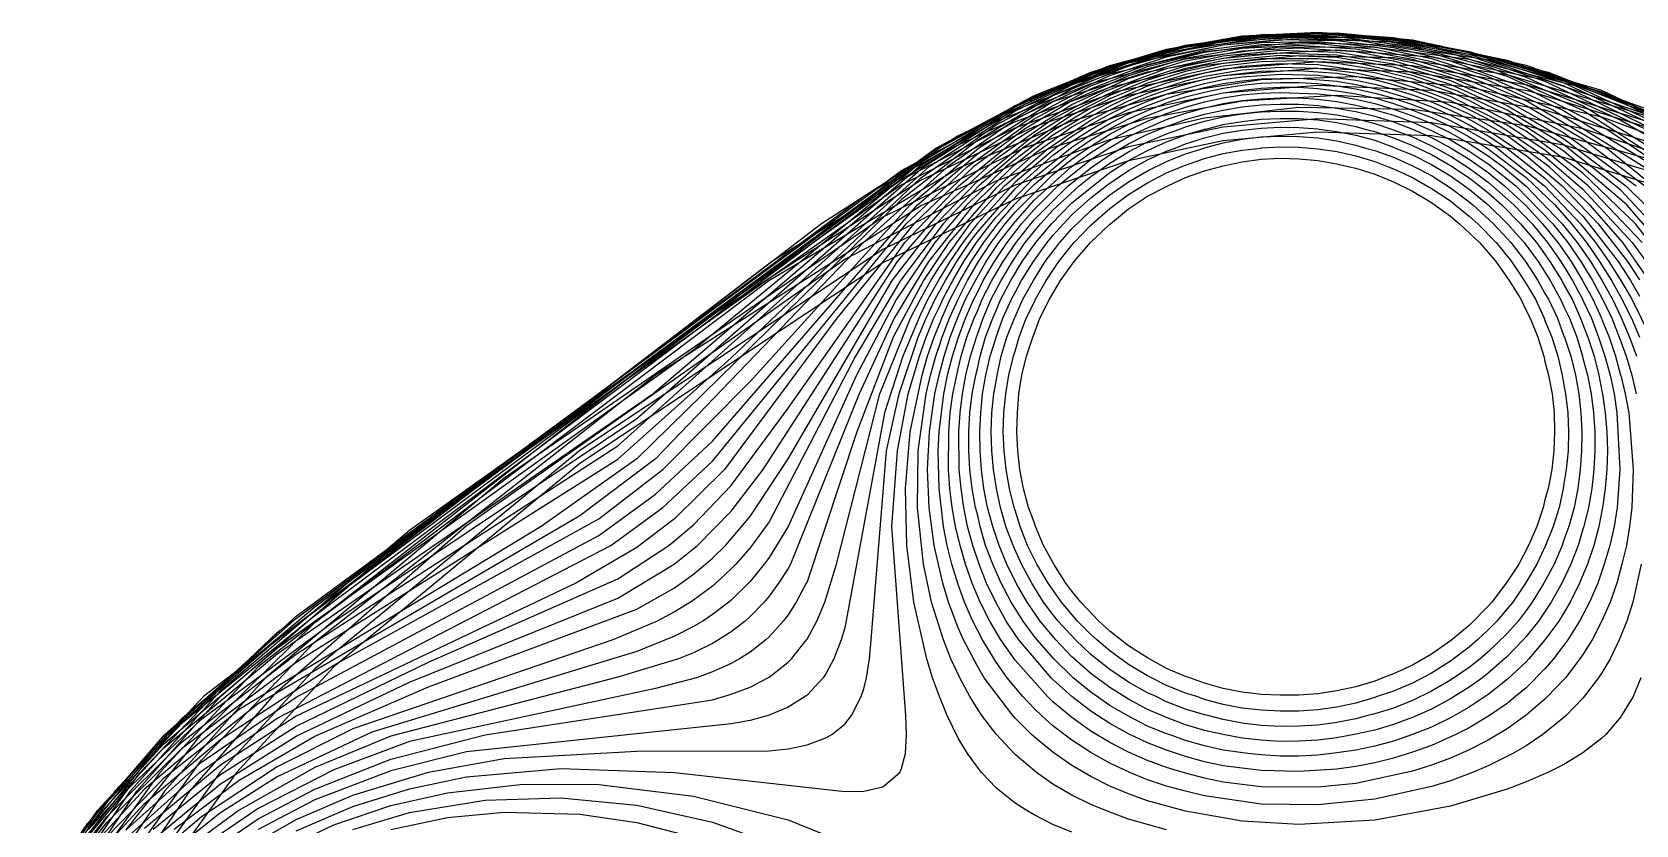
# Model space of a CAD drawing. Header units: millimetres. Extents: x -133 to 147, y -65 to 118.
# Drawn here: x -123.5 to 37.6, y 38.4 to 118.1 of the extents above; entities that cross this region are included whole.
import ezdxf

# ---------------------------------------------------------------- set-up
doc = ezdxf.new("R2010")
doc.units = ezdxf.units.MM
doc.header["$MEASUREMENT"] = 0
doc.layers.add('Layer 01', color=12, linetype='Continuous', true_color=0xc80000)

msp = doc.modelspace()

# ---------------------------------------------------------------- linework, layer by layer
at = {"layer": 'Layer 01'}
for points in [[(-123.47, 30.42), (-117.86, 38.61), (-110.26, 47.17), (-98.85, 57.11), (-32.58, 106.45), (-22.81, 111.73), (-15.21, 114.7), (-7.6, 116.7), (0, 117.78), (7.6, 117.96), (15.21, 117.29), (24.71, 115.29), (36.12, 111.34), (100.75, 78.62)], [(-122.27, 32.32), (-116.69, 39.92), (-108.36, 48.73), (-95.05, 59.5), (-32.36, 106.45), (-22.81, 111.72), (-15.21, 114.75), (-7.6, 116.79), (0, 117.86), (7.6, 118.03), (15.21, 117.32), (24.71, 115.24), (36.12, 111.14), (102.65, 77.09)], [(-122.26, 32.32), (-116.86, 39.92), (-108.36, 49.21), (-95.05, 60.37), (-32.69, 106.45), (-22.81, 111.68), (-15.21, 114.59), (-7.6, 116.57), (0, 117.64), (7.6, 117.84), (17.11, 116.92), (26.61, 114.76), (39.07, 110.26)], [(-121.66, 31.95), (-115.96, 39.25), (-108.36, 46.83), (-96.95, 55.59), (-64.63, 76.53), (-33.37, 104.55), (-24.71, 110.18), (-17.11, 113.79), (-9.5, 116.24), (-1.9, 117.61), (5.7, 117.95), (13.31, 117.31), (20.91, 115.7), (28.51, 113.16), (39.92, 107.73)], [(-121.66, 31.41), (-115.96, 38.69), (-108.36, 46.19), (-96.95, 54.81), (-64.63, 75.19), (-53.23, 85.36), (-34.22, 103.43), (-26.61, 108.79), (-19.01, 112.81), (-13.31, 115.02), (-7.6, 116.57), (-1.9, 117.5), (3.8, 117.85), (11.41, 117.42), (19.01, 115.99), (26.61, 113.58), (36.12, 109.25), (76.04, 86.05)], [(-120.39, 34.22), (-114.08, 41.82), (-106.45, 49.06), (-93.15, 58.88), (-62.73, 79.28), (-33.92, 104.55), (-24.71, 110.4), (-17.11, 113.92), (-9.5, 116.33), (-1.9, 117.68), (5.7, 118.03), (13.31, 117.43), (20.91, 115.89), (30.42, 112.71), (43.25, 106.45)], [(-117.86, 38.24), (-110.26, 46.57), (-98.85, 56.19), (-57.03, 86.17), (-34.22, 105), (-24.71, 110.72), (-17.11, 114.08), (-9.5, 116.4), (-1.9, 117.72), (5.7, 118.1), (13.31, 117.57), (20.91, 116.16), (30.42, 113.22), (45.16, 106.45)], [(62.73, 91.8), (32.32, 110.7), (22.81, 114.62), (15.21, 116.63), (7.6, 117.61), (1.9, 117.67), (-3.8, 117.13), (-9.5, 115.97), (-15.21, 114.17), (-20.91, 111.69), (-28.51, 107.2), (-36.12, 101.29), (-62.73, 75.23), (-72.33, 68.43), (-102.65, 50.05), (-112.16, 42.02), (-117.86, 35.84)], [(-117.77, 38.02), (-110.26, 46.15), (-98.85, 55.62), (-61.1, 81.74), (-34.22, 104.7), (-24.71, 110.58), (-17.11, 114.02), (-9.5, 116.38), (-1.9, 117.72), (5.7, 118.09), (13.31, 117.52), (20.91, 116.05), (30.42, 112.99), (43.72, 106.73)], [(-123.26, 30.42), (-117.86, 38.55), (-110.13, 47.52), (-96.95, 59.19), (-32.69, 106.45), (-22.81, 111.56), (-13.31, 115), (-5.7, 116.73), (1.9, 117.58), (9.5, 117.59), (19.01, 116.47), (28.83, 114.06), (45.62, 107.49)], [(83.64, 88.77), (34.22, 112.22), (22.81, 115.53), (13.31, 117.08), (3.8, 117.42), (-3.8, 116.77), (-11.41, 115.27), (-20.91, 112.17), (-30.42, 107.66), (-44.15, 98.85), (-106.26, 51.33), (-115.15, 41.82), (-121.66, 32.72)], [(-119.54, 34.22), (-112.61, 43.72), (-102.65, 54.16), (-49.18, 95.05), (-31.15, 106.45), (-20.91, 111.12), (-11.41, 114.12), (-1.9, 115.83), (7.6, 116.31), (17.11, 115.6), (28.51, 113.31), (43.72, 108.16)], [(-118.04, 34.22), (-112.16, 40.58), (-104.55, 47.04), (-93.15, 54.5), (-66.53, 69.21), (-60.09, 74.14), (-51.33, 83.01), (-35.26, 100.75), (-28.38, 106.45), (-20.91, 111.13), (-15.21, 113.74), (-9.5, 115.62), (-3.8, 116.81), (1.9, 117.34), (7.6, 117.25), (13.31, 116.54), (19.01, 115.22), (26.61, 112.48), (34.73, 108.36), (65.64, 87.44)], [(-117.86, 37.47), (-110.26, 46.88), (-98.85, 57.78), (-39.92, 101.6), (-26.61, 109.1), (-17.11, 112.92), (-7.6, 115.42), (1.9, 116.63), (11.41, 116.6), (20.91, 115.39), (32.32, 112.52), (51.33, 105.03)], [(-117.83, 38.02), (-109.93, 47.52), (-96.95, 59.42), (-36.12, 104.18), (-24.71, 110.29), (-15.21, 113.9), (-5.7, 116.16), (3.8, 117.1), (13.31, 116.8), (22.81, 115.31), (34.22, 112.1), (60.83, 100.44)], [(64.73, 89.35), (32.32, 110.22), (24.71, 113.63), (17.11, 115.98), (9.5, 117.28), (3.8, 117.56), (-1.9, 117.22), (-7.6, 116.27), (-13.31, 114.66), (-19.01, 112.35), (-24.71, 109.29), (-31.52, 104.55), (-39.95, 96.95), (-60.83, 75.22), (-68.43, 69.51), (-100.75, 50.61), (-110.26, 43.11), (-117.06, 36.12)], [(-114.06, 37.08), (-106.66, 43.72), (-98.85, 49.18), (-65.33, 66.53), (-60.09, 70.34), (-55.13, 74.99), (-35.65, 98.85), (-29.54, 104.55), (-22.81, 109.37), (-17.11, 112.41), (-11.41, 114.63), (-5.7, 116.08), (0, 116.85), (5.7, 116.94), (11.41, 116.38), (17.11, 115.16), (22.81, 113.27), (29.36, 110.26), (38.48, 104.55)], [(-113.94, 38.02), (-106.45, 44.74), (-96.95, 51.29), (-66.53, 67.53), (-60.83, 71.67), (-55.13, 77.01), (-34.51, 100.75), (-28.51, 105.88), (-22.81, 109.73), (-17.11, 112.69), (-11.41, 114.86), (-5.7, 116.29), (0, 117.05), (5.7, 117.15), (11.41, 116.62), (17.11, 115.45), (22.81, 113.64), (30.32, 110.26), (39.61, 104.55)], [(55.13, 89.78), (34.7, 106.45), (26.61, 111.18), (20.91, 113.62), (15.21, 115.35), (9.5, 116.39), (3.8, 116.76), (-1.9, 116.45), (-7.6, 115.45), (-13.31, 113.72), (-19.01, 111.18), (-23.78, 108.36), (-28.88, 104.55), (-34.88, 98.85), (-42.61, 89.35), (-53.92, 74.14), (-58.93, 69.21), (-62.73, 66.33), (-68.85, 62.73), (-96.95, 49.36), (-104.55, 44.44), (-112.16, 38.1)], [(-112.16, 36.29), (-104.55, 42.58), (-96.95, 47.37), (-85.54, 52.79), (-64.63, 61.21), (-58.97, 64.63), (-56.61, 66.53), (-53.23, 69.95), (-50.01, 74.14), (-36.52, 95.05), (-31.62, 100.75), (-26.61, 105.35), (-20.91, 109.4), (-15.68, 112.16), (-9.5, 114.45), (-3.8, 115.73), (1.9, 116.27), (7.6, 116.09), (13.31, 115.2), (19.01, 113.58), (24.71, 111.2), (30.42, 107.99), (37.68, 102.65)], [(-111.29, 38.02), (-104.55, 43.51), (-96.95, 48.38), (-83.64, 54.79), (-64.63, 63.18), (-59.51, 66.53), (-57.03, 68.6), (-53.23, 72.54), (-47.52, 80.31), (-35.79, 96.95), (-30.37, 102.65), (-24.71, 107.29), (-19.01, 110.84), (-13.31, 113.45), (-7.6, 115.22), (-1.9, 116.23), (3.8, 116.53), (9.5, 116.14), (15.21, 115.06), (20.91, 113.26), (26.61, 110.71), (32.32, 107.38), (41.05, 100.75)], [(-109.18, 38.02), (-102.65, 42.93), (-95.05, 47.35), (-83.64, 52.32), (-62.73, 60.12), (-58.93, 62.28), (-57.03, 63.64), (-55.81, 64.63), (-55.13, 65.24), (-53.81, 66.53), (-51.33, 69.43), (-47.52, 75.23), (-37.08, 93.15), (-32.65, 98.85), (-28.51, 103.13), (-22.81, 107.75), (-18.78, 110.26), (-13.31, 112.87), (-7.6, 114.71), (-3.8, 115.48), (1.9, 116.01), (7.6, 115.82), (13.31, 114.9), (19.01, 113.22), (24.71, 110.74), (30.42, 107.39), (36.64, 102.65), (57.03, 82.6)], [(39.92, 109.32), (24.71, 113.79), (13.31, 115.51), (3.8, 115.73), (-5.7, 114.75), (-15.21, 112.54), (-24.71, 109.07), (-36.12, 103.27), (-85.54, 68.01), (-104.55, 51.91), (-113.6, 41.82), (-119.76, 32.89)], [(-119.39, 32.32), (-112.93, 41.82), (-104.54, 51.33), (-85.54, 67.71), (-36.32, 102.65), (-24.71, 108.48), (-14.38, 112.16), (-3.8, 114.41), (5.7, 115.16), (15.21, 114.75), (26.61, 112.84), (41.82, 108.21)], [(43.72, 107.01), (26.91, 112.16), (15.21, 114.07), (5.7, 114.45), (-3.8, 113.69), (-13.31, 111.74), (-22.81, 108.58), (-34.22, 103.2), (-57.03, 88.43), (-100.75, 54.33), (-110.63, 43.72), (-117.42, 34.22)], [(53.23, 83.86), (36.12, 102.23), (30.42, 106.77), (24.71, 110.27), (19.01, 112.85), (13.31, 114.59), (7.6, 115.55), (1.9, 115.76), (-3.8, 115.22), (-7.6, 114.43), (-11.41, 113.28), (-15.21, 111.74), (-19.01, 109.76), (-23.95, 106.45), (-28.37, 102.65), (-31.94, 98.85), (-36.24, 93.15), (-40.76, 85.54), (-49.43, 68.91), (-51.33, 66.29), (-52.77, 64.63), (-53.23, 64.16), (-54.78, 62.73), (-55.13, 62.44), (-57.03, 61.02), (-57.32, 60.83), (-58.93, 59.86), (-60.67, 58.93), (-65.14, 57.03), (-91.25, 48.1), (-98.85, 44.28), (-106.45, 39.25), (-112.16, 34.35)], [(53.04, 81.74), (36.73, 100.75), (30.42, 106.12), (24.71, 109.78), (19.74, 112.16), (15.21, 113.75), (9.5, 115.02), (5.7, 115.42), (0, 115.4), (-3.8, 114.95), (-7.6, 114.14), (-11.41, 112.98), (-15.21, 111.4), (-17.11, 110.44), (-20.91, 108.17), (-25.65, 104.55), (-29.57, 100.75), (-32.77, 96.95), (-36.63, 91.25), (-40.64, 83.64), (-47.52, 68.43), (-49.43, 65.32), (-49.93, 64.63), (-51.33, 62.9), (-51.49, 62.73), (-53.23, 61.03), (-53.47, 60.83), (-55.13, 59.57), (-56.1, 58.93), (-57.03, 58.39), (-58.93, 57.41), (-62.73, 55.88), (-89.35, 47.77), (-98.85, 43.26), (-104.55, 39.65), (-110.26, 35.12)], [(51.33, 81.14), (37.59, 98.85), (32.32, 103.91), (26.61, 108.13), (20.91, 111.24), (19.01, 112.05), (15.21, 113.4), (11.41, 114.35), (7.6, 114.96), (3.8, 115.21), (0, 115.11), (-3.8, 114.66), (-7.6, 113.85), (-11.41, 112.65), (-15.21, 111.04), (-16.74, 110.26), (-20.91, 107.73), (-25.01, 104.55), (-28.91, 100.75), (-33.42, 95.05), (-36.87, 89.35), (-40.39, 81.74), (-47.29, 64.63), (-47.52, 64.21), (-48.47, 62.73), (-49.43, 61.42), (-49.92, 60.83), (-51.33, 59.37), (-51.83, 58.93), (-53.23, 57.85), (-54.5, 57.03), (-55.13, 56.67), (-57.03, 55.74), (-58.52, 55.13), (-64.63, 53.28), (-87.44, 47.35), (-95.05, 44.2), (-102.65, 39.92), (-108.36, 35.74)], [(38.26, 96.95), (32.86, 102.65), (28.51, 106.23), (24.71, 108.76), (19.01, 111.64), (15.21, 113.03), (11.41, 114.01), (5.7, 114.82), (1.9, 114.9), (-1.9, 114.63), (-5.7, 113.98), (-9.5, 112.98), (-11.41, 112.31), (-13.31, 111.55), (-15.21, 110.67), (-19.01, 108.54), (-22.81, 105.85), (-26.61, 102.46), (-31.36, 96.95), (-33.91, 93.15), (-36.96, 87.44), (-40.63, 77.94), (-45.62, 62.87), (-45.69, 62.73), (-46.71, 60.83), (-47.52, 59.56), (-48, 58.93), (-49.43, 57.34), (-49.77, 57.03), (-51.33, 55.8), (-52.39, 55.13), (-53.23, 54.67), (-55.13, 53.82), (-56.73, 53.23), (-60.83, 52.14), (-85.54, 46.82), (-93.15, 43.99), (-100.75, 40.08), (-106.45, 36.21)], [(-106.45, 35.17), (-100.75, 39.05), (-95.05, 42.05), (-87.44, 45.04), (-77.94, 47.49), (-55.13, 51.02), (-53.23, 51.57), (-51.33, 52.3), (-49.55, 53.23), (-49.43, 53.3), (-47.52, 54.79), (-47.19, 55.13), (-45.67, 57.03), (-45.62, 57.11), (-44.64, 58.93), (-43.82, 60.83), (-42.67, 64.63), (-38.29, 81.74), (-35.22, 89.35), (-34.23, 91.25), (-33.17, 93.15), (-32.32, 94.5), (-29.22, 98.85), (-25.77, 102.65), (-21.35, 106.45), (-17.11, 109.25), (-15.23, 110.26), (-13.31, 111.18), (-11.41, 111.95), (-7.6, 113.2), (-5.7, 113.66), (-1.9, 114.3), (1.9, 114.58), (5.7, 114.48), (9.5, 114.02), (13.31, 113.2), (17.11, 111.97), (19.01, 111.21), (20.91, 110.33), (22.81, 109.34), (24.49, 108.36), (28.51, 105.59), (32.32, 102.33), (37.28, 96.95), (41.41, 91.25)], [(-114.06, 37.93), (-106.48, 47.52), (-95.05, 58.78), (-49.44, 93.15), (-30.42, 104.42), (-19.01, 109.18), (-9.5, 111.85), (0, 113.32), (9.5, 113.64), (20.91, 112.59), (34.22, 109.57), (55.13, 101.82)], [(-102.65, 35.7), (-96.95, 38.98), (-91.25, 41.44), (-83.64, 43.73), (-76.04, 45.11), (-62.73, 45.84), (-49.43, 45.89), (-47.52, 46.1), (-45.62, 46.49), (-43.72, 47.18), (-43.12, 47.52), (-41.82, 48.57), (-41.14, 49.43), (-40.18, 51.33), (-39.92, 52.12), (-39.65, 53.23), (-39.35, 55.13), (-39.16, 57.03), (-37.62, 76.04), (-36.36, 81.74), (-34.45, 87.44), (-33.64, 89.35), (-32.73, 91.25), (-31.71, 93.15), (-30.56, 95.05), (-29.29, 96.95), (-28.51, 97.99), (-24.71, 102.36), (-20.91, 105.72), (-19.01, 107.11), (-17.11, 108.32), (-15.21, 109.41), (-13.48, 110.26), (-11.41, 111.17), (-9.5, 111.86), (-8.53, 112.16), (-5.7, 112.94), (-3.8, 113.32), (-1.9, 113.6), (1.9, 113.86), (5.7, 113.76), (9.5, 113.27), (11.41, 112.88), (13.31, 112.38), (15.21, 111.79), (17.11, 111.09), (19.01, 110.26), (20.91, 109.34), (22.64, 108.36), (26.61, 105.71), (30.24, 102.65), (33.86, 98.85), (36.8, 95.05), (38.02, 93.2)], [(40.3, 91.25), (36.32, 96.95), (33.03, 100.75), (28.94, 104.55), (24.71, 107.66), (20.91, 109.84), (17.11, 111.55), (15.37, 112.16), (13.31, 112.81), (11.41, 113.29), (7.6, 113.94), (3.8, 114.22), (0, 114.14), (-3.8, 113.69), (-5.7, 113.32), (-7.6, 112.84), (-9.5, 112.25), (-11.41, 111.58), (-13.31, 110.78), (-15.21, 109.86), (-17.11, 108.81), (-19.01, 107.62), (-20.65, 106.45), (-24.71, 103.03), (-28.51, 98.87), (-29.98, 96.95), (-31.28, 95.05), (-32.32, 93.33), (-33.48, 91.25), (-34.22, 89.73), (-36.01, 85.54), (-37.84, 79.84), (-41.82, 58.24), (-42.18, 57.03), (-42.92, 55.13), (-43.72, 53.64), (-44.01, 53.23), (-45.62, 51.48), (-45.82, 51.33), (-47.52, 50.26), (-49.43, 49.46), (-49.53, 49.43), (-51.33, 48.95), (-53.23, 48.6), (-79.84, 45.8), (-87.44, 43.87), (-95.05, 40.98), (-100.75, 37.97)], [(-96.95, 37.86), (-91.25, 40.31), (-85.54, 42.07), (-79.84, 43.26), (-70.34, 44.12), (-58.93, 43.7), (-41.82, 41.8), (-39.92, 41.84), (-38.02, 42.27), (-36.3, 43.72), (-36.12, 44.12), (-35.74, 45.62), (-35.64, 47.52), (-35.71, 49.43), (-37.09, 68.43), (-36.53, 76.04), (-35.45, 81.74), (-34.32, 85.54), (-33.65, 87.44), (-32.87, 89.35), (-32.32, 90.51), (-31.98, 91.25), (-30.98, 93.15), (-29.86, 95.05), (-28.58, 96.95), (-27.16, 98.85), (-26.61, 99.51), (-22.81, 103.5), (-19.01, 106.55), (-17.11, 107.82), (-15.21, 108.93), (-13.31, 109.89), (-11.41, 110.72), (-9.5, 111.44), (-7.6, 112.03), (-5.7, 112.53), (-3.8, 112.92), (-1.9, 113.2), (0, 113.39), (3.8, 113.47), (7.6, 113.16), (9.5, 112.85), (11.41, 112.44), (12.45, 112.16), (15.21, 111.33), (17.11, 110.6), (19.01, 109.76), (20.91, 108.79), (22.81, 107.68), (24.67, 106.45), (28.51, 103.43), (32.32, 99.6), (35.85, 95.05), (37.1, 93.15), (38.02, 91.56)], [(-19.01, 37.73), (-20.91, 38.5), (-22.81, 39.45), (-23.6, 39.92), (-24.71, 40.62), (-26.22, 41.82), (-26.61, 42.17), (-28.09, 43.72), (-28.51, 44.23), (-29.51, 45.62), (-30.42, 47.15), (-31.55, 49.43), (-32.31, 51.33), (-33.01, 53.23), (-33.59, 55.13), (-34.89, 60.83), (-35.6, 66.53), (-35.73, 72.24), (-35.26, 77.94), (-34.06, 83.64), (-33.52, 85.54), (-32.86, 87.44), (-32.32, 88.76), (-32.09, 89.35), (-31.24, 91.25), (-30.24, 93.15), (-29.13, 95.05), (-27.87, 96.95), (-26.44, 98.85), (-24.81, 100.75), (-22.81, 102.8), (-19.01, 105.97), (-17.11, 107.27), (-15.27, 108.36), (-13.31, 109.4), (-11.41, 110.23), (-9.5, 110.98), (-7.6, 111.59), (-5.7, 112.07), (-3.8, 112.47), (-1.9, 112.77), (0, 112.96), (1.9, 113.05), (3.8, 113.03), (5.7, 112.92), (7.6, 112.71), (9.5, 112.39), (11.41, 111.97), (13.31, 111.46), (15.21, 110.83), (16.63, 110.26), (19.01, 109.21), (20.61, 108.36), (22.81, 107.06), (23.71, 106.45), (28.47, 102.65), (32.08, 98.85), (33.59, 96.95), (34.94, 95.05), (36.12, 93.15), (37.23, 91.25), (39.1, 87.44)], [(45.62, 105.01), (28.51, 110.27), (17.11, 112.24), (5.7, 112.75), (-3.8, 111.95), (-13.31, 110), (-23.87, 106.45), (-38.02, 99.52), (-76.04, 73.29), (-100.01, 53.23), (-110.16, 41.82), (-115.96, 33.31)], [(-114.06, 34.46), (-106.45, 44.95), (-95.05, 56.84), (-60.83, 83.65), (-34.22, 100.64), (-21.24, 106.45), (-11.41, 109.46), (-1.9, 111.18), (7.6, 111.77), (19.01, 111.05), (32.32, 108.43), (51.33, 102)], [(-9.5, 37.96), (-13.31, 39.01), (-15.21, 39.71), (-17.11, 40.49), (-19.01, 41.44), (-20.91, 42.54), (-22.58, 43.72), (-22.81, 43.9), (-24.71, 45.53), (-24.81, 45.62), (-26.61, 47.56), (-28.05, 49.43), (-28.51, 50.11), (-29.27, 51.33), (-30.28, 53.23), (-31.17, 55.13), (-31.91, 57.03), (-33.1, 60.83), (-33.91, 64.63), (-34.53, 70.34), (-34.45, 76.04), (-33.66, 81.74), (-33.23, 83.64), (-32.68, 85.54), (-32.32, 86.6), (-32.05, 87.44), (-31.32, 89.35), (-30.45, 91.25), (-29.5, 93.15), (-28.38, 95.05), (-27.13, 96.95), (-25.7, 98.85), (-24.71, 100.01), (-20.91, 103.8), (-19.01, 105.33), (-17.41, 106.45), (-15.21, 107.83), (-13.31, 108.85), (-11.41, 109.73), (-9.5, 110.46), (-7.6, 111.1), (-5.7, 111.61), (-3.8, 111.99), (-1.9, 112.28), (0, 112.48), (1.9, 112.57), (3.8, 112.55), (5.7, 112.43), (7.6, 112.21), (9.5, 111.89), (11.41, 111.48), (13.31, 110.94), (15.21, 110.27), (17.11, 109.52), (19.01, 108.61), (20.91, 107.58), (22.69, 106.45), (26.61, 103.49), (29.49, 100.75), (31.19, 98.85), (32.68, 96.95), (34, 95.05), (35.2, 93.15), (36.12, 91.46), (37.2, 89.35), (38.02, 87.44)], [(38.14, 53.23), (37.36, 51.33), (36.21, 49.43), (36.12, 49.3), (34.62, 47.52), (34.22, 47.17), (32.32, 45.7), (32.2, 45.62), (30.42, 44.53), (28.79, 43.72), (26.61, 42.76), (24.71, 42.05), (19.01, 40.34), (11.41, 38.93), (3.8, 38.49), (-1.9, 38.81), (-7.6, 39.81), (-11.41, 40.85), (-13.31, 41.56), (-15.21, 42.35), (-17.11, 43.3), (-19.01, 44.41), (-20.91, 45.74), (-22.81, 47.29), (-23.06, 47.52), (-24.71, 49.17), (-24.94, 49.43), (-27.82, 53.23), (-28.51, 54.38), (-29.89, 57.03), (-30.42, 58.25), (-31.41, 60.83), (-31.98, 62.73), (-32.85, 66.53), (-33.36, 70.34), (-33.51, 74.14), (-33.32, 77.94), (-32.77, 81.74), (-32.34, 83.64), (-31.85, 85.54), (-31.25, 87.44), (-30.5, 89.35), (-29.69, 91.25), (-28.71, 93.15), (-27.62, 95.05), (-26.34, 96.95), (-24.89, 98.85), (-22.81, 101.2), (-19.09, 104.55), (-17.11, 106.01), (-15.21, 107.22), (-13.31, 108.24), (-11.41, 109.16), (-9.5, 109.91), (-7.6, 110.55), (-5.7, 111.08), (-3.8, 111.49), (-1.9, 111.78), (0, 111.96), (1.9, 112.04), (5.7, 111.91), (7.6, 111.69), (9.5, 111.37), (11.41, 110.93), (13.31, 110.35), (15.21, 109.7), (17.11, 108.9), (19.01, 107.97), (20.91, 106.89), (22.81, 105.66), (24.31, 104.55), (26.61, 102.62), (30.25, 98.85), (31.76, 96.95), (33.08, 95.05), (34.22, 93.17), (35.29, 91.25), (36.12, 89.48), (37.01, 87.44), (37.71, 85.54)], [(38.17, 64.63), (37.33, 60.83), (36.72, 58.93), (35.96, 57.03), (35.06, 55.13), (34.22, 53.74), (33.89, 53.23), (32.45, 51.33), (32.32, 51.18), (30.63, 49.43), (30.42, 49.23), (28.51, 47.68), (28.31, 47.52), (26.61, 46.38), (25.29, 45.62), (22.81, 44.37), (21.23, 43.72), (19.01, 42.88), (17.11, 42.29), (11.41, 41.02), (5.7, 40.45), (0, 40.54), (-5.7, 41.35), (-7.6, 41.82), (-9.5, 42.34), (-11.41, 42.98), (-13.18, 43.72), (-15.21, 44.65), (-17.11, 45.73), (-19.01, 46.95), (-20.91, 48.4), (-22.06, 49.43), (-22.81, 50.14), (-23.94, 51.33), (-25.51, 53.23), (-26.61, 54.79), (-27.99, 57.03), (-28.95, 58.93), (-29.79, 60.83), (-30.42, 62.59), (-31.07, 64.63), (-31.55, 66.53), (-31.91, 68.43), (-32.35, 72.24), (-32.43, 76.04), (-32.33, 77.94), (-31.87, 81.74), (-31.5, 83.64), (-31, 85.54), (-30.42, 87.35), (-30.39, 87.44), (-29.7, 89.35), (-28.86, 91.25), (-28.51, 91.92), (-27.91, 93.15), (-26.78, 95.05), (-25.52, 96.95), (-24.06, 98.85), (-22.81, 100.27), (-20.41, 102.65), (-17.11, 105.29), (-15.3, 106.45), (-13.31, 107.6), (-11.73, 108.36), (-9.5, 109.31), (-7.6, 109.95), (-6.48, 110.26), (-5.7, 110.48), (-3.8, 110.91), (-1.9, 111.22), (0, 111.41), (1.9, 111.5), (3.8, 111.48), (5.7, 111.36), (7.6, 111.12), (9.5, 110.77), (11.41, 110.3), (13.31, 109.75), (15.21, 109.06), (17.11, 108.22), (19.01, 107.27), (20.91, 106.14), (22.81, 104.86), (25.57, 102.65), (29.3, 98.85), (30.8, 96.95), (32.12, 95.05), (33.3, 93.15), (34.22, 91.39), (35.22, 89.35), (35.97, 87.44), (36.12, 87), (36.66, 85.54), (37.23, 83.64), (37.69, 81.74)], [(-114, 32.32), (-107.61, 41.82), (-98.85, 51.85), (-79.84, 68.53), (-41.82, 95.28), (-26.61, 103.17), (-15.21, 107.3), (-5.7, 109.49), (3.8, 110.54), (15.21, 110.37), (26.61, 108.73), (41.82, 104.59)], [(47.52, 101.52), (30.42, 106.75), (17.11, 108.99), (5.7, 109.39), (-3.8, 108.54), (-13.31, 106.57), (-24.71, 102.72), (-38.02, 96.26), (-68.43, 76.05), (-95.05, 54.12), (-104.6, 43.72), (-111.37, 34.22)], [(49.43, 99.63), (30.42, 105.49), (17.11, 107.67), (5.7, 108.03), (-3.8, 107.16), (-13.31, 105.18), (-24.71, 101.33), (-38.02, 94.9), (-68.43, 74.75), (-93.15, 54.31), (-102.92, 43.72), (-109.72, 34.22)], [(-98.85, 35.75), (-93.15, 38.45), (-87.44, 40.39), (-81.74, 41.68), (-74.14, 42.54), (-66.53, 42.51), (-57.03, 41.34), (-47.52, 38.94), (-41.82, 36.64)], [(-91.25, 38), (-85.54, 39.68), (-77.94, 40.93), (-70.34, 41.15), (-62.73, 40.42), (-55.13, 38.72), (-49.43, 36.67)], [(-87.44, 37.99), (-81.74, 39.19), (-76.04, 39.72), (-68.43, 39.53), (-62.73, 38.68), (-57.03, 37.2)]]:
    msp.add_lwpolyline(points, dxfattribs=at)
for points in [[(36.92, 79.84), (37.38, 74.14), (37.23, 70.34), (37.01, 68.43), (36.69, 66.53), (36.25, 64.63), (35.72, 62.73), (35.06, 60.83), (34.22, 58.94), (33.25, 57.03), (32.32, 55.56), (32.03, 55.13), (30.56, 53.23), (30.42, 53.07), (28.77, 51.33), (28.51, 51.09), (26.61, 49.48), (24.71, 48.11), (22.81, 46.97), (20.91, 46), (19.01, 45.16), (17.11, 44.44), (15.21, 43.85), (9.5, 42.6), (5.7, 42.22), (0, 42.28), (-3.8, 42.75), (-5.7, 43.14), (-7.6, 43.64), (-9.5, 44.2), (-11.41, 44.9), (-13.31, 45.76), (-15.21, 46.71), (-17.11, 47.87), (-19.01, 49.23), (-19.26, 49.43), (-20.91, 50.8), (-21.46, 51.33), (-24.71, 54.98), (-26.14, 57.03), (-27.27, 58.93), (-28.21, 60.83), (-29.02, 62.73), (-29.7, 64.63), (-30.24, 66.53), (-30.69, 68.43), (-31.04, 70.34), (-31.28, 72.24), (-31.41, 74.14), (-31.39, 77.94), (-31.23, 79.84), (-30.96, 81.74), (-30.58, 83.64), (-30.42, 84.27), (-30.12, 85.54), (-29.55, 87.44), (-28.83, 89.35), (-28.51, 90.06), (-28.01, 91.25), (-27.04, 93.15), (-25.93, 95.05), (-24.62, 96.95), (-23.14, 98.85), (-22.81, 99.23), (-19.39, 102.65), (-16.99, 104.55), (-15.21, 105.77), (-13.31, 106.88), (-11.41, 107.83), (-9.5, 108.63), (-7.6, 109.31), (-5.7, 109.85), (-3.8, 110.25), (-1.9, 110.58), (0, 110.78), (1.9, 110.87), (3.8, 110.85), (5.7, 110.72), (7.6, 110.47), (8.68, 110.26), (9.5, 110.11), (11.41, 109.66), (13.31, 109.07), (15.21, 108.33), (17.11, 107.5), (19.01, 106.48), (20.91, 105.34), (22.81, 103.99), (24.46, 102.65), (26.61, 100.65), (28.28, 98.85), (29.81, 96.95), (31.15, 95.05), (32.29, 93.15), (32.32, 93.09), (33.33, 91.25), (34.18, 89.35), (34.22, 89.24), (34.96, 87.44), (35.6, 85.54), (36.11, 83.64), (36.12, 83.61), (36.57, 81.74)], [(35.74, 79.84), (36.03, 74.14), (35.75, 70.34), (35.45, 68.43), (35.03, 66.53), (34.47, 64.63), (33.81, 62.73), (32.99, 60.83), (31.99, 58.93), (30.8, 57.03), (30.42, 56.49), (29.38, 55.13), (28.51, 54.13), (26.61, 52.23), (25.56, 51.33), (24.71, 50.65), (22.93, 49.43), (20.91, 48.19), (19.57, 47.52), (17.11, 46.41), (15.21, 45.74), (13.31, 45.15), (11.41, 44.67), (9.5, 44.31), (7.6, 44.05), (3.8, 43.81), (0, 43.92), (-3.8, 44.39), (-5.7, 44.79), (-7.6, 45.32), (-8.49, 45.62), (-9.5, 45.94), (-11.41, 46.68), (-13.31, 47.6), (-15.21, 48.63), (-17.11, 49.87), (-19.01, 51.34), (-20.91, 53.04), (-21.1, 53.23), (-24.33, 57.03), (-24.71, 57.58), (-25.6, 58.93), (-26.61, 60.77), (-27.58, 62.73), (-28.33, 64.63), (-28.97, 66.53), (-29.49, 68.43), (-29.88, 70.34), (-30.15, 72.24), (-30.32, 74.14), (-30.36, 77.94), (-30.23, 79.84), (-30.01, 81.74), (-29.67, 83.64), (-29.21, 85.54), (-28.61, 87.44), (-28.51, 87.7), (-27.94, 89.35), (-27.11, 91.25), (-26.61, 92.19), (-26.13, 93.15), (-24.99, 95.05), (-23.69, 96.95), (-22.16, 98.85), (-20.91, 100.2), (-18.28, 102.65), (-17.11, 103.59), (-15.21, 104.92), (-13.31, 106.07), (-11.41, 107.06), (-9.5, 107.89), (-8.17, 108.36), (-7.6, 108.57), (-5.7, 109.15), (-3.8, 109.58), (-1.9, 109.89), (0, 110.08), (1.9, 110.16), (3.8, 110.14), (5.7, 110.01), (7.6, 109.78), (9.5, 109.42), (11.41, 108.93), (13.11, 108.36), (13.31, 108.29), (15.21, 107.58), (17.11, 106.67), (19.01, 105.65), (20.91, 104.42), (22.81, 103.03), (25.4, 100.75), (27.21, 98.85), (28.75, 96.95), (30.11, 95.05), (31.29, 93.15), (32.27, 91.25), (32.32, 91.15), (33.17, 89.35), (33.9, 87.44), (34.22, 86.43), (34.52, 85.54), (35.05, 83.64), (35.45, 81.74)], [(34.56, 79.84), (34.73, 77.94), (34.79, 76.04), (34.74, 74.14), (34.57, 72.24), (34.29, 70.34), (33.92, 68.43), (33.43, 66.53), (32.78, 64.63), (31.99, 62.73), (31.04, 60.83), (29.9, 58.93), (28.51, 57.03), (28.51, 57.03), (26.89, 55.13), (26.61, 54.84), (24.71, 53.05), (22.81, 51.55), (20.91, 50.26), (19.01, 49.2), (17.11, 48.27), (15.21, 47.54), (13.31, 46.87), (11.41, 46.34), (9.5, 45.95), (7.6, 45.67), (5.7, 45.46), (3.8, 45.35), (1.9, 45.36), (0, 45.47), (-1.34, 45.62), (-3.8, 45.97), (-5.7, 46.38), (-7.6, 46.92), (-9.25, 47.52), (-9.5, 47.61), (-11.41, 48.38), (-13.31, 49.36), (-15.21, 50.45), (-17.11, 51.78), (-18.87, 53.23), (-19.01, 53.35), (-20.84, 55.13), (-22.51, 57.03), (-22.81, 57.42), (-23.92, 58.93), (-25.1, 60.83), (-26.12, 62.73), (-26.96, 64.63), (-27.68, 66.53), (-28.24, 68.43), (-28.51, 69.68), (-28.68, 70.34), (-29.02, 72.24), (-29.25, 74.14), (-29.36, 76.04), (-29.36, 77.94), (-29.25, 79.84), (-29.02, 81.74), (-28.67, 83.64), (-28.51, 84.26), (-28.23, 85.54), (-27.68, 87.44), (-26.97, 89.35), (-26.61, 90.12), (-26.14, 91.25), (-25.14, 93.15), (-24, 95.05), (-22.63, 96.95), (-21.06, 98.85), (-19.01, 100.94), (-15.21, 103.99), (-13.31, 105.19), (-11.41, 106.19), (-9.5, 107.07), (-7.6, 107.78), (-5.7, 108.33), (-5.57, 108.36), (-3.8, 108.8), (-1.9, 109.13), (0, 109.34), (1.9, 109.43), (3.8, 109.41), (5.7, 109.27), (7.6, 109), (9.5, 108.61), (10.41, 108.36), (11.41, 108.11), (13.31, 107.49), (15.21, 106.7), (17.11, 105.79), (19.01, 104.69), (20.91, 103.44), (21.94, 102.65), (22.81, 101.96), (24.17, 100.75), (26.04, 98.85), (27.65, 96.95), (29.01, 95.05), (30.19, 93.15), (30.42, 92.72), (31.23, 91.25), (32.08, 89.35), (32.32, 88.71), (32.83, 87.44), (33.44, 85.54), (33.92, 83.64), (34.22, 82.02), (34.28, 81.74)], [(33.38, 79.84), (33.51, 77.94), (33.52, 76.04), (33.43, 74.14), (33.22, 72.24), (32.88, 70.34), (32.4, 68.43), (32.32, 68.16), (31.84, 66.53), (31.11, 64.63), (30.2, 62.73), (29.14, 60.83), (27.86, 58.93), (26.61, 57.38), (26.31, 57.03), (24.71, 55.36), (22.81, 53.68), (22.22, 53.23), (20.91, 52.27), (19.01, 51.1), (17.11, 50.08), (15.21, 49.25), (13.31, 48.53), (11.41, 47.97), (9.5, 47.55), (9.35, 47.52), (7.6, 47.2), (5.7, 46.97), (3.8, 46.85), (1.9, 46.84), (0, 46.95), (-1.9, 47.17), (-3.8, 47.52), (-3.81, 47.52), (-5.7, 47.94), (-7.6, 48.49), (-9.5, 49.22), (-9.96, 49.43), (-11.41, 50.04), (-13.31, 51.07), (-15.21, 52.24), (-17.11, 53.66), (-18.78, 55.13), (-19.01, 55.34), (-20.63, 57.03), (-22.2, 58.93), (-23.52, 60.83), (-24.6, 62.73), (-25.56, 64.63), (-26.33, 66.53), (-26.61, 67.42), (-26.96, 68.43), (-27.48, 70.34), (-27.85, 72.24), (-28.1, 74.14), (-28.23, 76.04), (-28.26, 77.94), (-28.17, 79.84), (-27.98, 81.74), (-27.66, 83.64), (-27.21, 85.54), (-26.61, 87.43), (-26.61, 87.44), (-25.94, 89.35), (-25.08, 91.25), (-24.71, 91.93), (-24.08, 93.15), (-22.87, 95.05), (-21.5, 96.95), (-20.91, 97.65), (-19.86, 98.85), (-19.01, 99.73), (-17.11, 101.46), (-15.57, 102.65), (-15.21, 102.92), (-13.31, 104.18), (-11.41, 105.25), (-9.5, 106.13), (-8.65, 106.45), (-7.6, 106.88), (-5.7, 107.49), (-3.8, 107.94), (-1.9, 108.25), (0, 108.46), (1.9, 108.56), (3.8, 108.53), (5.7, 108.37), (5.82, 108.36), (7.6, 108.12), (9.5, 107.75), (11.41, 107.23), (13.31, 106.54), (13.5, 106.45), (15.21, 105.76), (17.11, 104.78), (19.01, 103.66), (20.91, 102.31), (22.79, 100.75), (24.75, 98.85), (26.41, 96.95), (27.84, 95.05), (29.05, 93.15), (30.08, 91.25), (30.42, 90.49), (30.96, 89.35), (31.7, 87.44), (32.27, 85.54), (32.32, 85.33), (32.77, 83.64), (33.14, 81.74)], [(32.11, 79.84), (32.2, 77.94), (32.19, 76.04), (32.06, 74.14), (31.82, 72.24), (31.44, 70.34), (30.91, 68.43), (30.42, 67.08), (30.23, 66.53), (29.44, 64.63), (28.41, 62.73), (27.24, 60.83), (26.61, 59.98), (25.81, 58.93), (24.71, 57.68), (22.81, 55.82), (21.99, 55.13), (20.91, 54.26), (19.01, 52.98), (17.11, 51.87), (15.21, 50.96), (13.31, 50.18), (11.41, 49.59), (10.72, 49.43), (9.5, 49.1), (7.6, 48.72), (5.7, 48.47), (3.8, 48.35), (1.9, 48.34), (0, 48.44), (-1.9, 48.66), (-3.8, 49.02), (-5.37, 49.43), (-5.7, 49.5), (-7.6, 50.07), (-9.5, 50.81), (-10.56, 51.33), (-11.41, 51.71), (-13.31, 52.78), (-15.21, 54.05), (-16.57, 55.13), (-17.11, 55.57), (-18.66, 57.03), (-20.39, 58.93), (-20.91, 59.58), (-21.85, 60.83), (-23.05, 62.73), (-24.09, 64.63), (-24.92, 66.53), (-25.64, 68.43), (-26.19, 70.34), (-26.58, 72.24), (-26.61, 72.48), (-26.89, 74.14), (-27.07, 76.04), (-27.12, 77.94), (-27.04, 79.84), (-26.84, 81.74), (-26.61, 83.01), (-26.52, 83.64), (-26.1, 85.54), (-25.54, 87.44), (-24.79, 89.35), (-24.71, 89.5), (-23.95, 91.25), (-22.88, 93.15), (-21.68, 95.05), (-20.23, 96.95), (-19.01, 98.32), (-17.11, 100.18), (-16.44, 100.75), (-15.21, 101.75), (-13.31, 103.06), (-11.41, 104.17), (-9.5, 105.11), (-7.6, 105.88), (-5.74, 106.45), (-5.7, 106.47), (-3.8, 106.98), (-1.9, 107.34), (0, 107.56), (1.9, 107.65), (3.8, 107.62), (5.7, 107.47), (7.6, 107.18), (9.5, 106.75), (10.49, 106.45), (11.41, 106.21), (13.31, 105.54), (15.21, 104.66), (17.11, 103.68), (19.01, 102.46), (20.91, 101.05), (21.26, 100.75), (23.35, 98.85), (24.71, 97.37), (25.08, 96.95), (26.54, 95.05), (27.81, 93.15), (28.51, 91.85), (28.85, 91.25), (29.76, 89.35), (30.42, 87.56), (30.46, 87.44), (31.1, 85.54), (31.57, 83.64), (31.9, 81.74)], [(30.8, 79.84), (30.88, 77.94), (30.84, 76.04), (30.65, 74.14), (30.42, 72.76), (30.34, 72.24), (29.93, 70.34), (29.35, 68.43), (28.58, 66.53), (27.71, 64.63), (26.57, 62.73), (25.27, 60.83), (24.71, 60.14), (23.68, 58.93), (22.81, 58.03), (21.74, 57.03), (20.91, 56.31), (19.01, 54.9), (17.11, 53.69), (15.21, 52.69), (13.31, 51.87), (11.67, 51.33), (11.41, 51.23), (9.5, 50.67), (7.6, 50.28), (5.7, 50.02), (3.8, 49.88), (1.9, 49.87), (0, 49.97), (-1.9, 50.19), (-3.8, 50.55), (-5.7, 51.06), (-6.47, 51.33), (-7.6, 51.68), (-9.5, 52.45), (-11, 53.23), (-11.41, 53.43), (-13.31, 54.56), (-15.21, 55.92), (-16.51, 57.03), (-17.11, 57.57), (-18.45, 58.93), (-20.07, 60.83), (-21.4, 62.73), (-22.52, 64.63), (-23.46, 66.53), (-24.22, 68.43), (-24.71, 70.07), (-24.8, 70.34), (-25.29, 72.24), (-25.63, 74.14), (-25.83, 76.04), (-25.9, 77.94), (-25.84, 79.84), (-25.66, 81.74), (-25.35, 83.64), (-24.88, 85.54), (-24.71, 86.04), (-24.31, 87.44), (-23.59, 89.35), (-22.81, 90.93), (-22.66, 91.25), (-21.61, 93.15), (-20.32, 95.05), (-19.01, 96.68), (-18.78, 96.95), (-17.11, 98.69), (-15.21, 100.38), (-13.31, 101.79), (-11.41, 102.95), (-9.5, 103.95), (-8.02, 104.55), (-7.6, 104.73), (-5.7, 105.41), (-3.8, 105.91), (-1.9, 106.25), (-0.01, 106.45), (0, 106.46), (1.9, 106.56), (3.8, 106.53), (5.7, 106.37), (7.6, 106.09), (9.5, 105.68), (11.41, 105.1), (12.77, 104.55), (13.31, 104.36), (15.21, 103.49), (17.11, 102.4), (19.01, 101.13), (19.5, 100.75), (20.91, 99.62), (21.76, 98.85), (23.6, 96.95), (25.14, 95.05), (26.43, 93.15), (27.55, 91.25), (28.43, 89.35), (28.51, 89.11), (29.21, 87.44), (29.81, 85.54), (30.25, 83.64), (30.42, 82.62), (30.58, 81.74)], [(29.42, 79.84), (29.47, 77.94), (29.4, 76.04), (29.19, 74.14), (28.82, 72.24), (28.51, 71.12), (28.32, 70.34), (27.7, 68.43), (26.87, 66.53), (25.88, 64.63), (24.63, 62.73), (23.17, 60.83), (22.81, 60.43), (20.91, 58.49), (19.14, 57.03), (19.01, 56.93), (17.11, 55.6), (15.21, 54.51), (13.31, 53.62), (12.22, 53.23), (11.41, 52.9), (9.5, 52.32), (7.6, 51.9), (5.7, 51.63), (3.8, 51.49), (1.9, 51.47), (0, 51.56), (-1.9, 51.79), (-3.8, 52.15), (-5.7, 52.68), (-7.18, 53.23), (-7.6, 53.37), (-9.5, 54.17), (-11.41, 55.23), (-13.31, 56.44), (-15.21, 57.92), (-16.31, 58.93), (-18.12, 60.83), (-19.01, 61.94), (-19.61, 62.73), (-20.82, 64.63), (-21.87, 66.53), (-22.67, 68.43), (-22.81, 68.85), (-23.36, 70.34), (-23.88, 72.24), (-24.23, 74.14), (-24.45, 76.04), (-24.53, 77.94), (-24.49, 79.84), (-24.33, 81.74), (-24.03, 83.64), (-23.58, 85.54), (-22.95, 87.44), (-22.81, 87.78), (-22.22, 89.35), (-21.27, 91.25), (-20.16, 93.15), (-18.78, 95.05), (-17.13, 96.95), (-15.21, 98.8), (-15.15, 98.85), (-13.31, 100.33), (-11.41, 101.6), (-9.5, 102.6), (-9.39, 102.65), (-7.6, 103.49), (-5.7, 104.16), (-4.18, 104.55), (-3.8, 104.66), (-1.9, 105.07), (0, 105.32), (1.9, 105.42), (3.8, 105.38), (5.7, 105.21), (7.6, 104.88), (8.89, 104.55), (9.5, 104.42), (11.41, 103.84), (13.31, 103.06), (15.21, 102.12), (17.11, 100.97), (19.01, 99.61), (19.92, 98.85), (21.92, 96.95), (22.81, 95.94), (23.57, 95.05), (24.92, 93.15), (26.08, 91.25), (26.61, 90.14), (27.02, 89.35), (27.81, 87.44), (28.39, 85.54), (28.51, 85), (28.87, 83.64), (29.22, 81.74)]]:
    msp.add_lwpolyline(points, close=True, dxfattribs=at)

doc.saveas('drawing.dxf')
